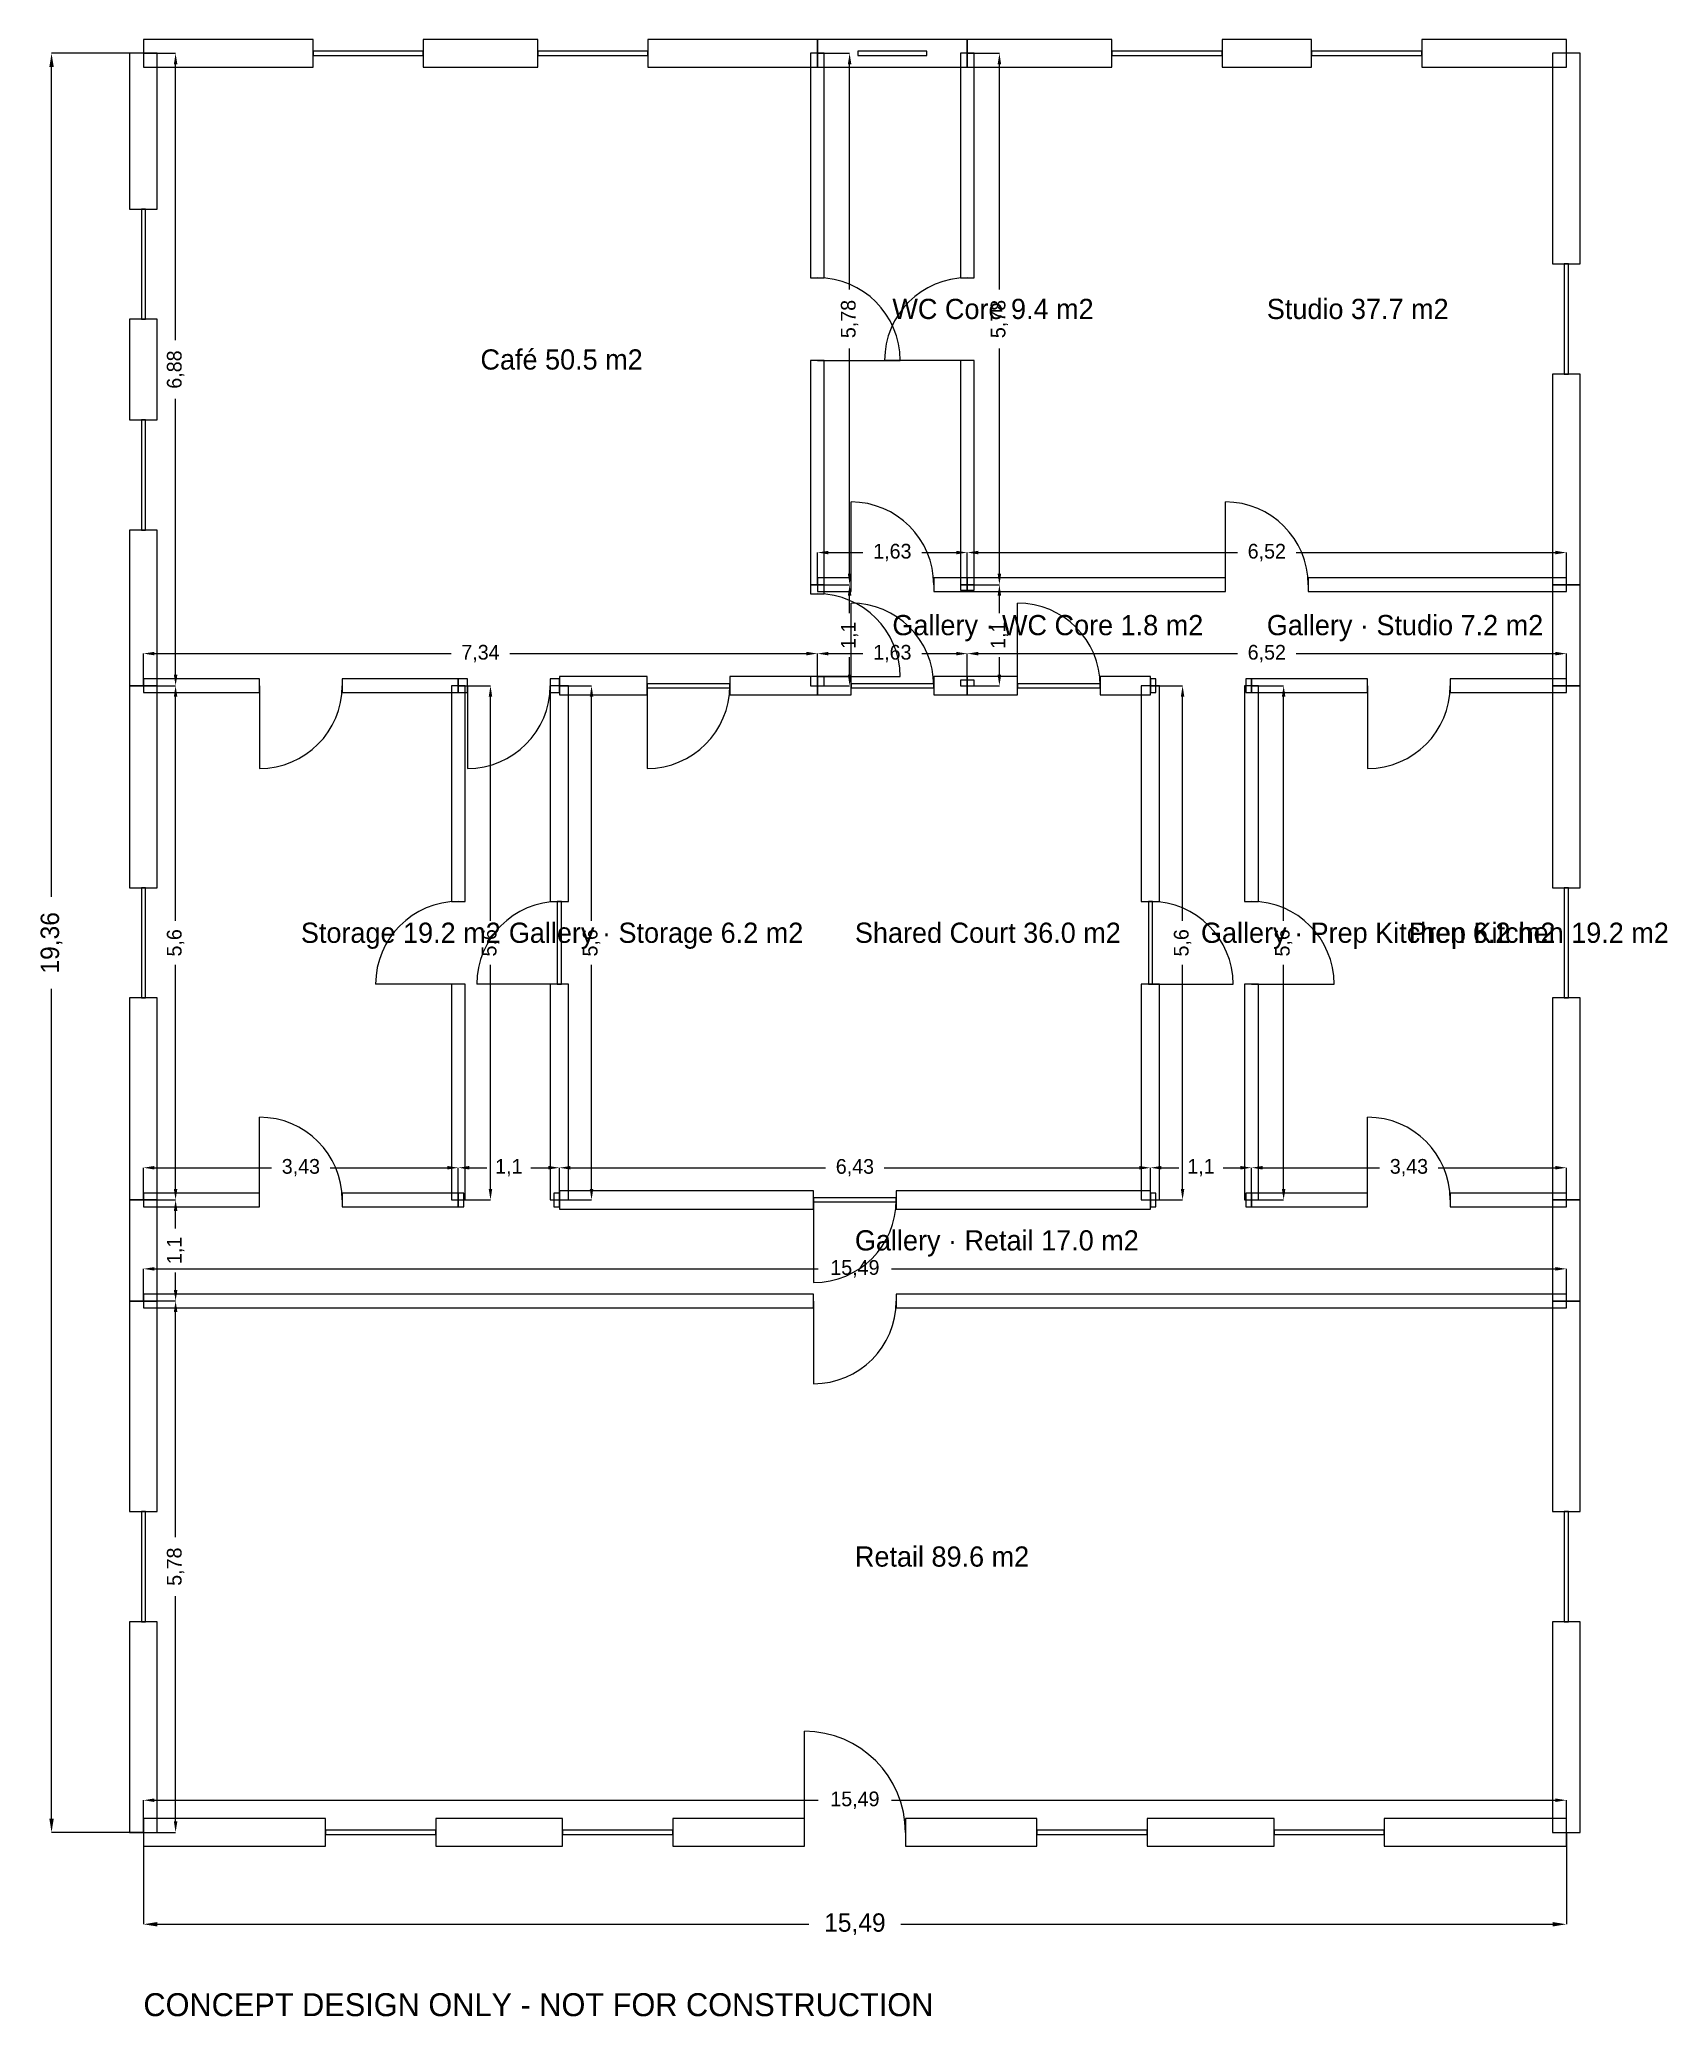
# Model space of a CAD drawing. Header units: metres. Extents: x 1.1 to 18.8, y 2.8 to 24.3.
import ezdxf

# ---------------------------------------------------------------- set-up
doc = ezdxf.new("R2010")
doc.units = ezdxf.units.M
for name, color, linetype in [('dimensions', 8, 'Continuous'), ('doors', 2, 'Continuous'), ('labels', 7, 'Continuous'), ('walls', 7, 'Continuous'), ('windows', 4, 'Continuous')]:
    doc.layers.add(name, color=color, linetype=linetype)
doc.dimstyles.get("Standard").update_dxf_attribs({"dimtxt": 2.5, "dimasz": 2.5, "dimexe": 1.25, "dimexo": 0.625, "dimtad": 1, "dimcen": 2.5, "dimazin": 3, "dimtfac": 1, "dimtmove": 0, "dimatfit": 3})

# ---------------------------------------------------------------- blocks, each defined once
blk = doc.blocks.new('_CLOSEDFILLED')
at = {"color": 0, "linetype": 'BYBLOCK'}
blk.add_solid([(-1, 0.16), (0, 0), (-1, -0.16)], dxfattribs=at)
blk = doc.blocks.new('*D1')
for p, q in [((2.255, 4.819), (2.255, 5.169)), ((2.375, 5.169), (9.6, 5.169)), ((10.4, 5.169), (17.625, 5.169)), ((17.745, 4.819), (17.745, 5.169))]:
    blk.add_line(p, q)
at = {"layer": 'Defpoints'}
for p in [(2.255, 5.169), (2.255, 4.819), (17.745, 4.819)]:
    blk.add_point(p, dxfattribs=at)
at = {"layer": 'dimensions', "xscale": 0.12, "yscale": 0.12, "rotation": 180}
blk.add_blockref('_CLOSEDFILLED', (2.255, 5.169), dxfattribs=at)
at = {"layer": 'dimensions', "xscale": 0.12, "yscale": 0.12}
blk.add_blockref('_CLOSEDFILLED', (17.745, 5.169), dxfattribs=at)
at = {"layer": 'dimensions', "insert": (10, 5.169), "char_height": 0.16, "attachment_point": 5}
blk.add_mtext('15,49', dxfattribs=at)
blk = doc.blocks.new('*D2')
for p, q in [((2.255324, 10.602486), (2.605324, 10.602486)), ((2.605324, 8.030821), (2.605324, 10.482486)), ((2.605324, 4.939156), (2.605324, 7.390821)), ((2.255324, 4.819156), (2.605324, 4.819156))]:
    blk.add_line(p, q)
at = {"layer": 'Defpoints'}
for p in [(2.255324, 10.602486), (2.255324, 4.819156), (2.605324, 4.819156)]:
    blk.add_point(p, dxfattribs=at)
at = {"layer": 'dimensions', "xscale": 0.12, "yscale": 0.12}
for p, rotation in [((2.605324, 10.602486), 90), ((2.605324, 4.819156), 270)]:
    blk.add_blockref('_CLOSEDFILLED', p, dxfattribs=dict(at, rotation=rotation))
at = {"layer": 'dimensions', "insert": (2.605324, 7.710821), "char_height": 0.16, "attachment_point": 5, "rotation": 90}
blk.add_mtext('5,78', dxfattribs=at)
blk = doc.blocks.new('*D3')
for p, q in [((2.255, 10.602), (2.255, 10.952)), ((2.375, 10.952), (9.6, 10.952)), ((10.4, 10.952), (17.625, 10.952)), ((17.745, 10.602), (17.745, 10.952))]:
    blk.add_line(p, q)
at = {"layer": 'Defpoints'}
for p in [(2.255, 10.952), (2.255, 10.602), (17.745, 10.602)]:
    blk.add_point(p, dxfattribs=at)
at = {"layer": 'dimensions', "xscale": 0.12, "yscale": 0.12, "rotation": 180}
blk.add_blockref('_CLOSEDFILLED', (2.255, 10.952), dxfattribs=at)
at = {"layer": 'dimensions', "xscale": 0.12, "yscale": 0.12}
blk.add_blockref('_CLOSEDFILLED', (17.745, 10.952), dxfattribs=at)
at = {"layer": 'dimensions', "insert": (10, 10.952), "char_height": 0.16, "attachment_point": 5}
blk.add_mtext('15,49', dxfattribs=at)
blk = doc.blocks.new('*D4')
for p, q in [((2.255324, 11.702486), (2.605324, 11.702486)), ((2.605324, 11.392486), (2.605324, 11.582486)), ((2.605324, 10.722486), (2.605324, 10.912486)), ((2.255324, 10.602486), (2.605324, 10.602486))]:
    blk.add_line(p, q)
at = {"layer": 'Defpoints'}
for p in [(2.255324, 11.702486), (2.255324, 10.602486), (2.605324, 10.602486)]:
    blk.add_point(p, dxfattribs=at)
at = {"layer": 'dimensions', "xscale": 0.12, "yscale": 0.12}
for p, rotation in [((2.605324, 11.702486), 90), ((2.605324, 10.602486), 270)]:
    blk.add_blockref('_CLOSEDFILLED', p, dxfattribs=dict(at, rotation=rotation))
at = {"layer": 'dimensions', "insert": (2.605324, 11.152486), "char_height": 0.16, "attachment_point": 5, "rotation": 90}
blk.add_mtext('1,1', dxfattribs=at)
blk = doc.blocks.new('*D5')
for p, q in [((2.255, 17.298), (2.255, 17.648)), ((2.375, 17.648), (5.604, 17.648)), ((6.244, 17.648), (9.472, 17.648)), ((9.592, 17.298), (9.592, 17.648))]:
    blk.add_line(p, q)
at = {"layer": 'Defpoints'}
for p in [(2.255, 17.648), (2.255, 17.298), (9.592, 17.298)]:
    blk.add_point(p, dxfattribs=at)
at = {"layer": 'dimensions', "xscale": 0.12, "yscale": 0.12, "rotation": 180}
blk.add_blockref('_CLOSEDFILLED', (2.255, 17.648), dxfattribs=at)
at = {"layer": 'dimensions', "xscale": 0.12, "yscale": 0.12}
blk.add_blockref('_CLOSEDFILLED', (9.592, 17.648), dxfattribs=at)
at = {"layer": 'dimensions', "insert": (5.924, 17.648), "char_height": 0.16, "attachment_point": 5}
blk.add_mtext('7,34', dxfattribs=at)
blk = doc.blocks.new('*D6')
for p, q in [((2.255324, 24.180844), (2.605324, 24.180844)), ((2.605324, 21.059179), (2.605324, 24.060844)), ((2.605324, 17.417514), (2.605324, 20.419179)), ((2.255324, 17.297514), (2.605324, 17.297514))]:
    blk.add_line(p, q)
at = {"layer": 'Defpoints'}
for p in [(2.255324, 24.180844), (2.255324, 17.297514), (2.605324, 17.297514)]:
    blk.add_point(p, dxfattribs=at)
at = {"layer": 'dimensions', "xscale": 0.12, "yscale": 0.12}
for p, rotation in [((2.605324, 24.180844), 90), ((2.605324, 17.297514), 270)]:
    blk.add_blockref('_CLOSEDFILLED', p, dxfattribs=dict(at, rotation=rotation))
at = {"layer": 'dimensions', "insert": (2.605324, 20.739179), "char_height": 0.16, "attachment_point": 5, "rotation": 90}
blk.add_mtext('6,88', dxfattribs=at)
blk = doc.blocks.new('*D7')
for p, q in [((9.592385, 18.397514), (9.592385, 18.747514)), ((9.712385, 18.747514), (10.087614, 18.747514)), ((10.727614, 18.747514), (11.102843, 18.747514)), ((11.222843, 18.397514), (11.222843, 18.747514))]:
    blk.add_line(p, q)
at = {"layer": 'Defpoints'}
for p in [(9.592385, 18.747514), (9.592385, 18.397514), (11.222843, 18.397514)]:
    blk.add_point(p, dxfattribs=at)
at = {"layer": 'dimensions', "xscale": 0.12, "yscale": 0.12, "rotation": 180}
blk.add_blockref('_CLOSEDFILLED', (9.592385, 18.747514), dxfattribs=at)
at = {"layer": 'dimensions', "xscale": 0.12, "yscale": 0.12}
blk.add_blockref('_CLOSEDFILLED', (11.222843, 18.747514), dxfattribs=at)
at = {"layer": 'dimensions', "insert": (10.407614, 18.747514), "char_height": 0.16, "attachment_point": 5}
blk.add_mtext('1,63', dxfattribs=at)
blk = doc.blocks.new('*D8')
for p, q in [((9.592385, 24.180844), (9.942385, 24.180844)), ((9.942385, 21.609179), (9.942385, 24.060844)), ((9.942385, 18.517514), (9.942385, 20.969179)), ((9.592385, 18.397514), (9.942385, 18.397514))]:
    blk.add_line(p, q)
at = {"layer": 'Defpoints'}
for p in [(9.592385, 24.180844), (9.592385, 18.397514), (9.942385, 18.397514)]:
    blk.add_point(p, dxfattribs=at)
at = {"layer": 'dimensions', "xscale": 0.12, "yscale": 0.12}
for p, rotation in [((9.942385, 24.180844), 90), ((9.942385, 18.397514), 270)]:
    blk.add_blockref('_CLOSEDFILLED', p, dxfattribs=dict(at, rotation=rotation))
at = {"layer": 'dimensions', "insert": (9.942385, 21.289179), "char_height": 0.16, "attachment_point": 5, "rotation": 90}
blk.add_mtext('5,78', dxfattribs=at)
blk = doc.blocks.new('*D9')
for p, q in [((9.592385, 17.297514), (9.592385, 17.647514)), ((9.712385, 17.647514), (10.087614, 17.647514)), ((10.727614, 17.647514), (11.102843, 17.647514)), ((11.222843, 17.297514), (11.222843, 17.647514))]:
    blk.add_line(p, q)
at = {"layer": 'Defpoints'}
for p in [(9.592385, 17.647514), (9.592385, 17.297514), (11.222843, 17.297514)]:
    blk.add_point(p, dxfattribs=at)
at = {"layer": 'dimensions', "xscale": 0.12, "yscale": 0.12, "rotation": 180}
blk.add_blockref('_CLOSEDFILLED', (9.592385, 17.647514), dxfattribs=at)
at = {"layer": 'dimensions', "xscale": 0.12, "yscale": 0.12}
blk.add_blockref('_CLOSEDFILLED', (11.222843, 17.647514), dxfattribs=at)
at = {"layer": 'dimensions', "insert": (10.407614, 17.647514), "char_height": 0.16, "attachment_point": 5}
blk.add_mtext('1,63', dxfattribs=at)
blk = doc.blocks.new('*D10')
for p, q in [((9.592385, 18.397514), (9.942385, 18.397514)), ((9.942385, 18.087514), (9.942385, 18.277514)), ((9.942385, 17.417514), (9.942385, 17.607514)), ((9.592385, 17.297514), (9.942385, 17.297514))]:
    blk.add_line(p, q)
at = {"layer": 'Defpoints'}
for p in [(9.592385, 18.397514), (9.592385, 17.297514), (9.942385, 17.297514)]:
    blk.add_point(p, dxfattribs=at)
at = {"layer": 'dimensions', "xscale": 0.12, "yscale": 0.12}
for p, rotation in [((9.942385, 18.397514), 90), ((9.942385, 17.297514), 270)]:
    blk.add_blockref('_CLOSEDFILLED', p, dxfattribs=dict(at, rotation=rotation))
at = {"layer": 'dimensions', "insert": (9.942385, 17.847514), "char_height": 0.16, "attachment_point": 5, "rotation": 90}
blk.add_mtext('1,1', dxfattribs=at)
blk = doc.blocks.new('*D11')
for p, q in [((11.222844, 18.397514), (11.222844, 18.747514)), ((11.342844, 18.747514), (14.16376, 18.747514)), ((14.80376, 18.747514), (17.624676, 18.747514)), ((17.744676, 18.397514), (17.744676, 18.747514))]:
    blk.add_line(p, q)
at = {"layer": 'Defpoints'}
for p in [(11.222844, 18.747514), (11.222844, 18.397514), (17.744676, 18.397514)]:
    blk.add_point(p, dxfattribs=at)
at = {"layer": 'dimensions', "xscale": 0.12, "yscale": 0.12, "rotation": 180}
blk.add_blockref('_CLOSEDFILLED', (11.222844, 18.747514), dxfattribs=at)
at = {"layer": 'dimensions', "xscale": 0.12, "yscale": 0.12}
blk.add_blockref('_CLOSEDFILLED', (17.744676, 18.747514), dxfattribs=at)
at = {"layer": 'dimensions', "insert": (14.48376, 18.747514), "char_height": 0.16, "attachment_point": 5}
blk.add_mtext('6,52', dxfattribs=at)
blk = doc.blocks.new('*D12')
for p, q in [((11.222844, 24.180844), (11.572844, 24.180844)), ((11.572844, 21.609179), (11.572844, 24.060844)), ((11.572844, 18.517514), (11.572844, 20.969179)), ((11.222844, 18.397514), (11.572844, 18.397514))]:
    blk.add_line(p, q)
at = {"layer": 'Defpoints'}
for p in [(11.222844, 24.180844), (11.222844, 18.397514), (11.572844, 18.397514)]:
    blk.add_point(p, dxfattribs=at)
at = {"layer": 'dimensions', "xscale": 0.12, "yscale": 0.12}
for p, rotation in [((11.572844, 24.180844), 90), ((11.572844, 18.397514), 270)]:
    blk.add_blockref('_CLOSEDFILLED', p, dxfattribs=dict(at, rotation=rotation))
at = {"layer": 'dimensions', "insert": (11.572844, 21.289179), "char_height": 0.16, "attachment_point": 5, "rotation": 90}
blk.add_mtext('5,78', dxfattribs=at)
blk = doc.blocks.new('*D13')
for p, q in [((11.222844, 17.297514), (11.222844, 17.647514)), ((11.342844, 17.647514), (14.16376, 17.647514)), ((14.80376, 17.647514), (17.624676, 17.647514)), ((17.744676, 17.297514), (17.744676, 17.647514))]:
    blk.add_line(p, q)
at = {"layer": 'Defpoints'}
for p in [(11.222844, 17.647514), (11.222844, 17.297514), (17.744676, 17.297514)]:
    blk.add_point(p, dxfattribs=at)
at = {"layer": 'dimensions', "xscale": 0.12, "yscale": 0.12, "rotation": 180}
blk.add_blockref('_CLOSEDFILLED', (11.222844, 17.647514), dxfattribs=at)
at = {"layer": 'dimensions', "xscale": 0.12, "yscale": 0.12}
blk.add_blockref('_CLOSEDFILLED', (17.744676, 17.647514), dxfattribs=at)
at = {"layer": 'dimensions', "insert": (14.48376, 17.647514), "char_height": 0.16, "attachment_point": 5}
blk.add_mtext('6,52', dxfattribs=at)
blk = doc.blocks.new('*D14')
for p, q in [((11.222844, 18.397514), (11.572844, 18.397514)), ((11.572844, 18.087514), (11.572844, 18.277514)), ((11.572844, 17.417514), (11.572844, 17.607514)), ((11.222844, 17.297514), (11.572844, 17.297514))]:
    blk.add_line(p, q)
at = {"layer": 'Defpoints'}
for p in [(11.222844, 18.397514), (11.222844, 17.297514), (11.572844, 17.297514)]:
    blk.add_point(p, dxfattribs=at)
at = {"layer": 'dimensions', "xscale": 0.12, "yscale": 0.12}
for p, rotation in [((11.572844, 18.397514), 90), ((11.572844, 17.297514), 270)]:
    blk.add_blockref('_CLOSEDFILLED', p, dxfattribs=dict(at, rotation=rotation))
at = {"layer": 'dimensions', "insert": (11.572844, 17.847514), "char_height": 0.16, "attachment_point": 5, "rotation": 90}
blk.add_mtext('1,1', dxfattribs=at)
blk = doc.blocks.new('*D15')
for p, q in [((2.255324, 11.702486), (2.255324, 12.052486)), ((2.375324, 12.052486), (3.649091, 12.052486)), ((4.289091, 12.052486), (5.562858, 12.052486)), ((5.682858, 11.702486), (5.682858, 12.052486))]:
    blk.add_line(p, q)
at = {"layer": 'Defpoints'}
for p in [(2.255324, 12.052486), (2.255324, 11.702486), (5.682858, 11.702486)]:
    blk.add_point(p, dxfattribs=at)
at = {"layer": 'dimensions', "xscale": 0.12, "yscale": 0.12, "rotation": 180}
blk.add_blockref('_CLOSEDFILLED', (2.255324, 12.052486), dxfattribs=at)
at = {"layer": 'dimensions', "xscale": 0.12, "yscale": 0.12}
blk.add_blockref('_CLOSEDFILLED', (5.682858, 12.052486), dxfattribs=at)
at = {"layer": 'dimensions', "insert": (3.969091, 12.052486), "char_height": 0.16, "attachment_point": 5}
blk.add_mtext('3,43', dxfattribs=at)
blk = doc.blocks.new('*D16')
for p, q in [((2.255, 17.298), (2.605, 17.298)), ((2.605, 14.74), (2.605, 17.178)), ((2.605, 11.822), (2.605, 14.26)), ((2.255, 11.702), (2.605, 11.702))]:
    blk.add_line(p, q)
at = {"layer": 'Defpoints'}
for p in [(2.255, 17.298), (2.255, 11.702), (2.605, 11.702)]:
    blk.add_point(p, dxfattribs=at)
at = {"layer": 'dimensions', "xscale": 0.12, "yscale": 0.12}
for p, rotation in [((2.605, 17.298), 90), ((2.605, 11.702), 270)]:
    blk.add_blockref('_CLOSEDFILLED', p, dxfattribs=dict(at, rotation=rotation))
at = {"layer": 'dimensions', "insert": (2.605, 14.5), "char_height": 0.16, "attachment_point": 5, "rotation": 90}
blk.add_mtext('5,6', dxfattribs=at)
blk = doc.blocks.new('*D17')
for p, q in [((5.682858, 11.702486), (5.682858, 12.052486)), ((5.802858, 12.052486), (5.992858, 12.052486)), ((6.472858, 12.052486), (6.662858, 12.052486)), ((6.782858, 11.702486), (6.782858, 12.052486))]:
    blk.add_line(p, q)
at = {"layer": 'Defpoints'}
for p in [(5.682858, 12.052486), (5.682858, 11.702486), (6.782858, 11.702486)]:
    blk.add_point(p, dxfattribs=at)
at = {"layer": 'dimensions', "xscale": 0.12, "yscale": 0.12, "rotation": 180}
blk.add_blockref('_CLOSEDFILLED', (5.682858, 12.052486), dxfattribs=at)
at = {"layer": 'dimensions', "xscale": 0.12, "yscale": 0.12}
blk.add_blockref('_CLOSEDFILLED', (6.782858, 12.052486), dxfattribs=at)
at = {"layer": 'dimensions', "insert": (6.232858, 12.052486), "char_height": 0.16, "attachment_point": 5}
blk.add_mtext('1,1', dxfattribs=at)
blk = doc.blocks.new('*D18')
for p, q in [((5.683, 17.298), (6.033, 17.298)), ((6.033, 14.74), (6.033, 17.178)), ((6.033, 11.822), (6.033, 14.26)), ((5.683, 11.702), (6.033, 11.702))]:
    blk.add_line(p, q)
at = {"layer": 'Defpoints'}
for p in [(5.683, 17.298), (5.683, 11.702), (6.033, 11.702)]:
    blk.add_point(p, dxfattribs=at)
at = {"layer": 'dimensions', "xscale": 0.12, "yscale": 0.12}
for p, rotation in [((6.033, 17.298), 90), ((6.033, 11.702), 270)]:
    blk.add_blockref('_CLOSEDFILLED', p, dxfattribs=dict(at, rotation=rotation))
at = {"layer": 'dimensions', "insert": (6.033, 14.5), "char_height": 0.16, "attachment_point": 5, "rotation": 90}
blk.add_mtext('5,6', dxfattribs=at)
blk = doc.blocks.new('*D19')
for p, q in [((14.317142, 11.702486), (14.317142, 12.052486)), ((14.437142, 12.052486), (15.710909, 12.052486)), ((16.350909, 12.052486), (17.624676, 12.052486)), ((17.744676, 11.702486), (17.744676, 12.052486))]:
    blk.add_line(p, q)
at = {"layer": 'Defpoints'}
for p in [(14.317142, 12.052486), (14.317142, 11.702486), (17.744676, 11.702486)]:
    blk.add_point(p, dxfattribs=at)
at = {"layer": 'dimensions', "xscale": 0.12, "yscale": 0.12, "rotation": 180}
blk.add_blockref('_CLOSEDFILLED', (14.317142, 12.052486), dxfattribs=at)
at = {"layer": 'dimensions', "xscale": 0.12, "yscale": 0.12}
blk.add_blockref('_CLOSEDFILLED', (17.744676, 12.052486), dxfattribs=at)
at = {"layer": 'dimensions', "insert": (16.030909, 12.052486), "char_height": 0.16, "attachment_point": 5}
blk.add_mtext('3,43', dxfattribs=at)
blk = doc.blocks.new('*D20')
for p, q in [((14.317, 17.298), (14.667, 17.298)), ((14.667, 14.74), (14.667, 17.178)), ((14.667, 11.822), (14.667, 14.26)), ((14.317, 11.702), (14.667, 11.702))]:
    blk.add_line(p, q)
at = {"layer": 'Defpoints'}
for p in [(14.317, 17.298), (14.317, 11.702), (14.667, 11.702)]:
    blk.add_point(p, dxfattribs=at)
at = {"layer": 'dimensions', "xscale": 0.12, "yscale": 0.12}
for p, rotation in [((14.667, 17.298), 90), ((14.667, 11.702), 270)]:
    blk.add_blockref('_CLOSEDFILLED', p, dxfattribs=dict(at, rotation=rotation))
at = {"layer": 'dimensions', "insert": (14.667, 14.5), "char_height": 0.16, "attachment_point": 5, "rotation": 90}
blk.add_mtext('5,6', dxfattribs=at)
blk = doc.blocks.new('*D21')
for p, q in [((13.217142, 11.702486), (13.217142, 12.052486)), ((13.337142, 12.052486), (13.527142, 12.052486)), ((14.007142, 12.052486), (14.197142, 12.052486)), ((14.317142, 11.702486), (14.317142, 12.052486))]:
    blk.add_line(p, q)
at = {"layer": 'Defpoints'}
for p in [(13.217142, 12.052486), (13.217142, 11.702486), (14.317142, 11.702486)]:
    blk.add_point(p, dxfattribs=at)
at = {"layer": 'dimensions', "xscale": 0.12, "yscale": 0.12, "rotation": 180}
blk.add_blockref('_CLOSEDFILLED', (13.217142, 12.052486), dxfattribs=at)
at = {"layer": 'dimensions', "xscale": 0.12, "yscale": 0.12}
blk.add_blockref('_CLOSEDFILLED', (14.317142, 12.052486), dxfattribs=at)
at = {"layer": 'dimensions', "insert": (13.767142, 12.052486), "char_height": 0.16, "attachment_point": 5}
blk.add_mtext('1,1', dxfattribs=at)
blk = doc.blocks.new('*D22')
for p, q in [((13.217, 17.298), (13.567, 17.298)), ((13.567, 14.74), (13.567, 17.178)), ((13.567, 11.822), (13.567, 14.26)), ((13.217, 11.702), (13.567, 11.702))]:
    blk.add_line(p, q)
at = {"layer": 'Defpoints'}
for p in [(13.217, 17.298), (13.217, 11.702), (13.567, 11.702)]:
    blk.add_point(p, dxfattribs=at)
at = {"layer": 'dimensions', "xscale": 0.12, "yscale": 0.12}
for p, rotation in [((13.567, 17.298), 90), ((13.567, 11.702), 270)]:
    blk.add_blockref('_CLOSEDFILLED', p, dxfattribs=dict(at, rotation=rotation))
at = {"layer": 'dimensions', "insert": (13.567, 14.5), "char_height": 0.16, "attachment_point": 5, "rotation": 90}
blk.add_mtext('5,6', dxfattribs=at)
blk = doc.blocks.new('*D23')
for p, q in [((6.783, 11.702), (6.783, 12.052)), ((6.903, 12.052), (9.68, 12.052)), ((10.32, 12.052), (13.097, 12.052)), ((13.217, 11.702), (13.217, 12.052))]:
    blk.add_line(p, q)
at = {"layer": 'Defpoints'}
for p in [(6.783, 12.052), (6.783, 11.702), (13.217, 11.702)]:
    blk.add_point(p, dxfattribs=at)
at = {"layer": 'dimensions', "xscale": 0.12, "yscale": 0.12, "rotation": 180}
blk.add_blockref('_CLOSEDFILLED', (6.783, 12.052), dxfattribs=at)
at = {"layer": 'dimensions', "xscale": 0.12, "yscale": 0.12}
blk.add_blockref('_CLOSEDFILLED', (13.217, 12.052), dxfattribs=at)
at = {"layer": 'dimensions', "insert": (10, 12.052), "char_height": 0.16, "attachment_point": 5}
blk.add_mtext('6,43', dxfattribs=at)
blk = doc.blocks.new('*D24')
for p, q in [((6.783, 17.298), (7.133, 17.298)), ((7.133, 14.74), (7.133, 17.178)), ((7.133, 11.822), (7.133, 14.26)), ((6.783, 11.702), (7.133, 11.702))]:
    blk.add_line(p, q)
at = {"layer": 'Defpoints'}
for p in [(6.783, 17.298), (6.783, 11.702), (7.133, 11.702)]:
    blk.add_point(p, dxfattribs=at)
at = {"layer": 'dimensions', "xscale": 0.12, "yscale": 0.12}
for p, rotation in [((7.133, 17.298), 90), ((7.133, 11.702), 270)]:
    blk.add_blockref('_CLOSEDFILLED', p, dxfattribs=dict(at, rotation=rotation))
at = {"layer": 'dimensions', "insert": (7.133, 14.5), "char_height": 0.16, "attachment_point": 5, "rotation": 90}
blk.add_mtext('5,6', dxfattribs=at)
blk = doc.blocks.new('*D25')
for p, q in [((2.255, 4.819), (2.255, 3.819)), ((17.745, 4.819), (17.745, 3.819)), ((2.405, 3.819), (9.5, 3.819)), ((10.5, 3.819), (17.595, 3.819))]:
    blk.add_line(p, q)
at = {"layer": 'Defpoints'}
for p in [(2.255, 4.819), (17.745, 4.819), (2.255, 3.819)]:
    blk.add_point(p, dxfattribs=at)
at = {"layer": 'dimensions', "xscale": 0.15, "yscale": 0.15, "rotation": 180}
blk.add_blockref('_CLOSEDFILLED', (2.255, 3.819), dxfattribs=at)
at = {"layer": 'dimensions', "xscale": 0.15, "yscale": 0.15}
blk.add_blockref('_CLOSEDFILLED', (17.745, 3.819), dxfattribs=at)
at = {"layer": 'dimensions', "insert": (10, 3.819), "char_height": 0.2, "attachment_point": 5}
blk.add_mtext('15,49', dxfattribs=at)
blk = doc.blocks.new('*D26')
for p, q in [((2.255, 24.181), (1.255, 24.181)), ((1.255, 15), (1.255, 24.031)), ((1.255, 4.969), (1.255, 14)), ((2.255, 4.819), (1.255, 4.819))]:
    blk.add_line(p, q)
at = {"layer": 'Defpoints'}
for p in [(2.255, 24.181), (1.255, 4.819), (2.255, 4.819)]:
    blk.add_point(p, dxfattribs=at)
at = {"layer": 'dimensions', "xscale": 0.15, "yscale": 0.15}
for p, rotation in [((1.255, 24.181), 90), ((1.255, 4.819), 270)]:
    blk.add_blockref('_CLOSEDFILLED', p, dxfattribs=dict(at, rotation=rotation))
at = {"layer": 'dimensions', "insert": (1.255, 14.5), "char_height": 0.2, "attachment_point": 5, "rotation": 90}
blk.add_mtext('19,36', dxfattribs=at)

msp = doc.modelspace()

# ---------------------------------------------------------------- linework, layer by layer
at = {"layer": 'doors'}
for p, q in [((9.592, 20.839), (10.492, 20.839)), ((11.223, 20.839), (10.323, 20.839)), ((9.958, 18.398), (9.958, 19.298)), ((14.034, 18.398), (14.034, 19.298)), ((9.958, 17.298), (9.958, 18.198)), ((11.77, 17.298), (11.77, 18.198)), ((3.519, 17.298), (3.519, 16.398)), ((5.783, 17.298), (5.783, 16.398)), ((7.738, 17.298), (7.738, 16.398)), ((9.592, 17.398), (10.492, 17.398)), ((15.581, 17.298), (15.581, 16.398)), ((5.683, 14.05), (4.783, 14.05)), ((6.783, 14.05), (5.883, 14.05)), ((13.217, 14.05), (14.117, 14.05)), ((14.317, 14.05), (15.217, 14.05)), ((3.519, 11.702), (3.519, 12.602)), ((15.581, 11.702), (15.581, 12.602)), ((9.55, 11.702), (9.55, 10.802)), ((9.55, 10.602), (9.55, 9.702)), ((9.45, 4.819), (9.45, 5.919))]:
    msp.add_line(p, q, dxfattribs=at)
for centre, radius, start, end in [((9.592, 20.839), 0.9, 0, 90), ((11.223, 20.839), 0.9, 90, 180), ((9.958, 18.398), 0.9, 0, 90), ((14.034, 18.398), 0.9, 0, 90), ((9.592, 17.398), 0.9, 0, 90), ((9.958, 17.298), 0.9, 0, 90), ((11.77, 17.298), 0.9, 0, 90), ((3.519, 17.298), 0.9, -90, 0), ((5.783, 17.298), 0.9, -90, 0), ((7.738, 17.298), 0.9, -90, 0), ((15.581, 17.298), 0.9, -90, 0), ((5.683, 14.05), 0.9, 90, 180), ((6.783, 14.05), 0.9, 90, 180), ((13.217, 14.05), 0.9, 0, 90), ((14.317, 14.05), 0.9, 0, 90), ((3.519, 11.702), 0.9, 0, 90), ((15.581, 11.702), 0.9, 0, 90), ((9.55, 11.702), 0.9, -90, 0), ((9.55, 10.602), 0.9, -90, 0), ((9.45, 4.819), 1.1, 0, 90)]:
    msp.add_arc(centre, radius, start, end, dxfattribs=at)
at = {"layer": 'walls'}
for points in [[(2.255, 24.031), (4.101, 24.031), (4.101, 24.331), (2.255, 24.331)], [(5.301, 24.031), (6.547, 24.031), (6.547, 24.331), (5.301, 24.331)], [(7.747, 24.031), (9.592, 24.031), (9.592, 24.331), (7.747, 24.331)], [(9.592, 24.031), (11.223, 24.031), (11.223, 24.331), (9.592, 24.331)], [(11.223, 24.031), (12.797, 24.031), (12.797, 24.331), (11.223, 24.331)], [(13.997, 24.031), (14.971, 24.031), (14.971, 24.331), (13.997, 24.331)], [(16.171, 24.031), (17.745, 24.031), (17.745, 24.331), (16.171, 24.331)], [(2.105, 22.486), (2.405, 22.486), (2.405, 24.181), (2.105, 24.181)], [(9.517, 21.739), (9.667, 21.739), (9.667, 24.181), (9.517, 24.181)], [(11.148, 21.739), (11.298, 21.739), (11.298, 24.181), (11.148, 24.181)], [(17.595, 21.889), (17.895, 21.889), (17.895, 24.181), (17.595, 24.181)], [(2.105, 20.192), (2.405, 20.192), (2.405, 21.286), (2.105, 21.286)], [(9.517, 18.398), (9.667, 18.398), (9.667, 20.839), (9.517, 20.839)], [(11.148, 18.398), (11.298, 18.398), (11.298, 20.839), (11.148, 20.839)], [(17.595, 18.398), (17.895, 18.398), (17.895, 20.689), (17.595, 20.689)], [(2.105, 17.298), (2.405, 17.298), (2.405, 18.992), (2.105, 18.992)], [(9.517, 18.298), (9.667, 18.298), (9.667, 18.398), (9.517, 18.398)], [(9.592, 18.323), (9.958, 18.323), (9.958, 18.473), (9.592, 18.473)], [(10.858, 18.323), (11.223, 18.323), (11.223, 18.473), (10.858, 18.473)], [(11.148, 18.338), (11.298, 18.338), (11.298, 18.398), (11.148, 18.398)], [(11.223, 18.323), (14.034, 18.323), (14.034, 18.473), (11.223, 18.473)], [(14.934, 18.323), (17.745, 18.323), (17.745, 18.473), (14.934, 18.473)], [(17.595, 17.298), (17.895, 17.298), (17.895, 18.398), (17.595, 18.398)], [(2.105, 15.1), (2.405, 15.1), (2.405, 17.298), (2.105, 17.298)], [(2.255, 17.223), (3.519, 17.223), (3.519, 17.373), (2.255, 17.373)], [(4.419, 17.223), (5.683, 17.223), (5.683, 17.373), (4.419, 17.373)], [(5.608, 14.95), (5.758, 14.95), (5.758, 17.298), (5.608, 17.298)], [(5.683, 17.223), (5.783, 17.223), (5.783, 17.373), (5.683, 17.373)], [(6.683, 17.223), (6.783, 17.223), (6.783, 17.373), (6.683, 17.373)], [(6.683, 14.95), (6.883, 14.95), (6.883, 17.298), (6.683, 17.298)], [(6.783, 17.198), (7.738, 17.198), (7.738, 17.398), (6.783, 17.398)], [(8.638, 17.198), (9.592, 17.198), (9.592, 17.398), (8.638, 17.398)], [(9.517, 17.298), (9.667, 17.298), (9.667, 17.398), (9.517, 17.398)], [(9.592, 17.198), (9.958, 17.198), (9.958, 17.398), (9.592, 17.398)], [(10.858, 17.198), (11.223, 17.198), (11.223, 17.398), (10.858, 17.398)], [(11.148, 17.298), (11.298, 17.298), (11.298, 17.358), (11.148, 17.358)], [(11.223, 17.198), (11.77, 17.198), (11.77, 17.398), (11.223, 17.398)], [(12.67, 17.198), (13.217, 17.198), (13.217, 17.398), (12.67, 17.398)], [(13.117, 14.95), (13.317, 14.95), (13.317, 17.298), (13.117, 17.298)], [(13.217, 17.223), (13.277, 17.223), (13.277, 17.373), (13.217, 17.373)], [(14.242, 14.95), (14.392, 14.95), (14.392, 17.298), (14.242, 17.298)], [(14.257, 17.223), (14.317, 17.223), (14.317, 17.373), (14.257, 17.373)], [(14.317, 17.223), (15.581, 17.223), (15.581, 17.373), (14.317, 17.373)], [(16.481, 17.223), (17.745, 17.223), (17.745, 17.373), (16.481, 17.373)], [(17.595, 15.1), (17.895, 15.1), (17.895, 17.298), (17.595, 17.298)], [(5.608, 11.702), (5.758, 11.702), (5.758, 14.05), (5.608, 14.05)], [(6.683, 11.702), (6.883, 11.702), (6.883, 14.05), (6.683, 14.05)], [(13.117, 11.702), (13.317, 11.702), (13.317, 14.05), (13.117, 14.05)], [(14.242, 11.702), (14.392, 11.702), (14.392, 14.05), (14.242, 14.05)], [(2.105, 11.702), (2.405, 11.702), (2.405, 13.9), (2.105, 13.9)], [(17.595, 11.702), (17.895, 11.702), (17.895, 13.9), (17.595, 13.9)], [(2.105, 10.602), (2.405, 10.602), (2.405, 11.702), (2.105, 11.702)], [(2.255, 11.627), (3.519, 11.627), (3.519, 11.777), (2.255, 11.777)], [(4.419, 11.627), (5.683, 11.627), (5.683, 11.777), (4.419, 11.777)], [(5.683, 11.627), (5.743, 11.627), (5.743, 11.777), (5.683, 11.777)], [(6.723, 11.627), (6.783, 11.627), (6.783, 11.777), (6.723, 11.777)], [(6.783, 11.602), (9.55, 11.602), (9.55, 11.802), (6.783, 11.802)], [(10.45, 11.602), (13.217, 11.602), (13.217, 11.802), (10.45, 11.802)], [(13.217, 11.627), (13.277, 11.627), (13.277, 11.777), (13.217, 11.777)], [(14.257, 11.627), (14.317, 11.627), (14.317, 11.777), (14.257, 11.777)], [(14.317, 11.627), (15.581, 11.627), (15.581, 11.777), (14.317, 11.777)], [(16.481, 11.627), (17.745, 11.627), (17.745, 11.777), (16.481, 11.777)], [(17.595, 10.602), (17.895, 10.602), (17.895, 11.702), (17.595, 11.702)], [(2.105, 8.311), (2.405, 8.311), (2.405, 10.602), (2.105, 10.602)], [(2.255, 10.527), (9.55, 10.527), (9.55, 10.677), (2.255, 10.677)], [(10.45, 10.527), (17.745, 10.527), (17.745, 10.677), (10.45, 10.677)], [(17.595, 8.311), (17.895, 8.311), (17.895, 10.602), (17.595, 10.602)], [(2.105, 4.819), (2.405, 4.819), (2.405, 7.111), (2.105, 7.111)], [(17.595, 4.819), (17.895, 4.819), (17.895, 7.111), (17.595, 7.111)], [(2.255, 4.669), (4.237, 4.669), (4.237, 4.969), (2.255, 4.969)], [(5.437, 4.669), (6.818, 4.669), (6.818, 4.969), (5.437, 4.969)], [(8.018, 4.669), (9.45, 4.669), (9.45, 4.969), (8.018, 4.969)], [(10.55, 4.669), (11.982, 4.669), (11.982, 4.969), (10.55, 4.969)], [(13.182, 4.669), (14.563, 4.669), (14.563, 4.969), (13.182, 4.969)], [(15.763, 4.669), (17.745, 4.669), (17.745, 4.969), (15.763, 4.969)]]:
    msp.add_lwpolyline(points, close=True, dxfattribs=at)
at = {"layer": 'windows'}
for points in [[(4.101, 24.158), (5.301, 24.158), (5.301, 24.203), (4.101, 24.203)], [(6.547, 24.158), (7.747, 24.158), (7.747, 24.203), (6.547, 24.203)], [(10.033, 24.158), (10.783, 24.158), (10.783, 24.203), (10.033, 24.203)], [(12.797, 24.158), (13.997, 24.158), (13.997, 24.203), (12.797, 24.203)], [(14.971, 24.158), (16.171, 24.158), (16.171, 24.203), (14.971, 24.203)], [(2.233, 21.286), (2.278, 21.286), (2.278, 22.486), (2.233, 22.486)], [(17.722, 20.689), (17.767, 20.689), (17.767, 21.889), (17.722, 21.889)], [(2.233, 18.992), (2.278, 18.992), (2.278, 20.192), (2.233, 20.192)], [(7.738, 17.275), (8.638, 17.275), (8.638, 17.32), (7.738, 17.32)], [(9.958, 17.275), (10.858, 17.275), (10.858, 17.32), (9.958, 17.32)], [(11.77, 17.275), (12.67, 17.275), (12.67, 17.32), (11.77, 17.32)], [(2.233, 13.9), (2.278, 13.9), (2.278, 15.1), (2.233, 15.1)], [(17.722, 13.9), (17.767, 13.9), (17.767, 15.1), (17.722, 15.1)], [(6.76, 14.05), (6.805, 14.05), (6.805, 14.95), (6.76, 14.95)], [(13.195, 14.05), (13.24, 14.05), (13.24, 14.95), (13.195, 14.95)], [(9.55, 11.68), (10.45, 11.68), (10.45, 11.725), (9.55, 11.725)], [(2.233, 7.111), (2.278, 7.111), (2.278, 8.311), (2.233, 8.311)], [(17.722, 7.111), (17.767, 7.111), (17.767, 8.311), (17.722, 8.311)], [(4.237, 4.797), (5.437, 4.797), (5.437, 4.842), (4.237, 4.842)], [(6.818, 4.797), (8.018, 4.797), (8.018, 4.842), (6.818, 4.842)], [(11.982, 4.797), (13.182, 4.797), (13.182, 4.842), (11.982, 4.842)], [(14.563, 4.797), (15.763, 4.797), (15.763, 4.842), (14.563, 4.842)]]:
    msp.add_lwpolyline(points, close=True, dxfattribs=at)

# ---------------------------------------------------------------- texts
msp.add_text('CONCEPT DESIGN ONLY - NOT FOR CONSTRUCTION', height=0.25).set_placement((2.255, 2.819))
at = {"layer": 'labels'}
for s, p in [('Studio 37.7 m2', (14.484, 21.289)), ('WC Core 9.4 m2', (10.408, 21.289)), ('Café 50.5 m2', (5.924, 20.739)), ('Gallery · WC Core 1.8 m2', (10.408, 17.848)), ('Gallery · Studio 7.2 m2', (14.484, 17.848)), ('Storage 19.2 m2', (3.969, 14.5)), ('Gallery · Storage 6.2 m2', (6.233, 14.5)), ('Shared Court 36.0 m2', (10, 14.5)), ('Gallery · Prep Kitchen 6.2 m2', (13.767, 14.5)), ('Prep Kitchen 19.2 m2', (16.031, 14.5)), ('Gallery · Retail 17.0 m2', (10, 11.152)), ('Retail 89.6 m2', (10, 7.711))]:
    msp.add_text(s, height=0.22, dxfattribs=at).set_placement(p)

# ---------------------------------------------------------------- dimensions: what is measured, and where the dimension line sits
at = {"layer": 'dimensions'}
for base, p1, p2, override, picture, middle in [((1.255, 4.819), (2.255, 4.819), (2.255, 24.181), {"dimtxt": 0.2, "dimasz": 0.15}, '*D26', (1.255, 14.5)), ((2.605, 17.298), (2.255, 17.298), (2.255, 24.181), {"dimtxt": 0.16, "dimasz": 0.12}, '*D6', (2.605, 20.739)), ((9.942, 18.398), (9.592, 18.398), (9.592, 24.181), {"dimtxt": 0.16, "dimasz": 0.12}, '*D8', (9.942, 21.289)), ((11.573, 18.398), (11.223, 18.398), (11.223, 24.181), {"dimtxt": 0.16, "dimasz": 0.12}, '*D12', (11.573, 21.289)), ((9.942, 17.298), (9.592, 17.298), (9.592, 18.398), {"dimtxt": 0.16, "dimasz": 0.12}, '*D10', (9.942, 17.848)), ((11.573, 17.298), (11.223, 17.298), (11.223, 18.398), {"dimtxt": 0.16, "dimasz": 0.12}, '*D14', (11.573, 17.848)), ((2.605, 11.702), (2.255, 11.702), (2.255, 17.298), {"dimtxt": 0.16, "dimasz": 0.12}, '*D16', (2.605, 14.5)), ((6.033, 11.702), (5.683, 11.702), (5.683, 17.298), {"dimtxt": 0.16, "dimasz": 0.12}, '*D18', (6.033, 14.5)), ((7.133, 11.702), (6.783, 11.702), (6.783, 17.298), {"dimtxt": 0.16, "dimasz": 0.12}, '*D24', (7.133, 14.5)), ((13.567, 11.702), (13.217, 11.702), (13.217, 17.298), {"dimtxt": 0.16, "dimasz": 0.12}, '*D22', (13.567, 14.5)), ((14.667, 11.702), (14.317, 11.702), (14.317, 17.298), {"dimtxt": 0.16, "dimasz": 0.12}, '*D20', (14.667, 14.5)), ((2.605, 10.602), (2.255, 10.602), (2.255, 11.702), {"dimtxt": 0.16, "dimasz": 0.12}, '*D4', (2.605, 11.152)), ((2.605, 4.819), (2.255, 4.819), (2.255, 10.602), {"dimtxt": 0.16, "dimasz": 0.12}, '*D2', (2.605, 7.711))]:
    dim = msp.add_linear_dim(base=base, p1=p1, p2=p2, angle=90, dimstyle='Standard', override=override, dxfattribs=at)
    dim.commit()
    dim.dimension.update_dxf_attribs({"geometry": picture, "text_midpoint": middle})
for base, p1, p2, override, picture, middle in [((9.592, 18.748), (9.592, 18.398), (11.223, 18.398), {"dimtxt": 0.16, "dimasz": 0.12}, '*D7', (10.408, 18.748)), ((11.223, 18.748), (11.223, 18.398), (17.745, 18.398), {"dimtxt": 0.16, "dimasz": 0.12}, '*D11', (14.484, 18.748)), ((2.255, 17.648), (2.255, 17.298), (9.592, 17.298), {"dimtxt": 0.16, "dimasz": 0.12}, '*D5', (5.924, 17.648)), ((9.592, 17.648), (9.592, 17.298), (11.223, 17.298), {"dimtxt": 0.16, "dimasz": 0.12}, '*D9', (10.408, 17.648)), ((11.223, 17.648), (11.223, 17.298), (17.745, 17.298), {"dimtxt": 0.16, "dimasz": 0.12}, '*D13', (14.484, 17.648)), ((2.255, 12.052), (2.255, 11.702), (5.683, 11.702), {"dimtxt": 0.16, "dimasz": 0.12}, '*D15', (3.969, 12.052)), ((5.683, 12.052), (5.683, 11.702), (6.783, 11.702), {"dimtxt": 0.16, "dimasz": 0.12}, '*D17', (6.233, 12.052)), ((6.783, 12.052), (6.783, 11.702), (13.217, 11.702), {"dimtxt": 0.16, "dimasz": 0.12}, '*D23', (10, 12.052)), ((13.217, 12.052), (13.217, 11.702), (14.317, 11.702), {"dimtxt": 0.16, "dimasz": 0.12}, '*D21', (13.767, 12.052)), ((14.317, 12.052), (14.317, 11.702), (17.745, 11.702), {"dimtxt": 0.16, "dimasz": 0.12}, '*D19', (16.031, 12.052)), ((2.255, 10.952), (2.255, 10.602), (17.745, 10.602), {"dimtxt": 0.16, "dimasz": 0.12}, '*D3', (10, 10.952)), ((2.255, 5.169), (2.255, 4.819), (17.745, 4.819), {"dimtxt": 0.16, "dimasz": 0.12}, '*D1', (10, 5.169)), ((2.255, 3.819), (2.255, 4.819), (17.745, 4.819), {"dimtxt": 0.2, "dimasz": 0.15}, '*D25', (10, 3.819))]:
    dim = msp.add_linear_dim(base=base, p1=p1, p2=p2, dimstyle='Standard', override=override, dxfattribs=at)
    dim.commit()
    dim.dimension.update_dxf_attribs({"geometry": picture, "text_midpoint": middle})

doc.saveas('drawing.dxf')
